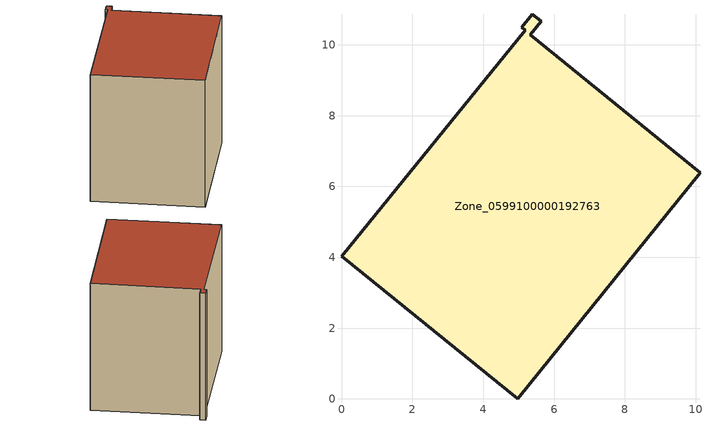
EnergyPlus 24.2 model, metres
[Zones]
Zone_0599100000192763
 floor ground (C_G): 5.19,10.41 5.09,10.49 5.39,10.87 5.64,10.66 5.33,10.28 10.12,6.39 4.97,0 0,4.03 z0
 wall outside (C_F): 10.12,6.39 5.33,10.28 5.64,10.66 5.39,10.87 5.09,10.49 5.19,10.41 0,4.03 4.97,0 10.12,6.39 z0:7.81
 roof outside (C_R): 5.19,10.41 0,4.03 4.97,0 10.12,6.39 5.33,10.28 5.64,10.66 5.39,10.87 5.09,10.49 z7.81
[BUILDING]
Pand.0599100000192763: North Axis=0; Terrain=City; Loads Convergence Tolerance Value=0.04; Temperature Convergence Tolerance Value=0.4; Solar Distribution=FullExterior; Maximum Number of Warmup Days=25; Minimum Number of Warmup Days=1
[Site:Location]
Rotterdam.The.Hague.AP_ZH_NLD Design_Conditions: Latitude=51.96; Longitude=4.45; Time Zone=1; Elevation=-4.5
[SITE:GROUNDTEMPERATURE:BUILDINGSURFACE]
18, 18, 18, 18, 18, 18, 18, 18, 18, 18, 18, 18
[MATERIAL] Thermal Absorptance=0.9; Solar Absorptance=0.7; Visible Absorptance=0.7
Name | Roughness | Thickness | Conductivity | Density | Specific Heat
G.TC.1946-1964 | MediumSmooth | 0.15 | 1 | 540 | 1210
F.TC.1946-1964 | Rough | 0.3 | 0.857143 | 1920 | 840
R.TC.1946-1964 | MediumRough | 0.2 | 0.235294 | 1500 | 1000
[CONSTRUCTION]
C_G: G.TC.1946-1964
C_F: F.TC.1946-1964
C_R: R.TC.1946-1964
[ZONE]
Zone_0599100000192763: Type=1; Multiplier=1; Ceiling Height=Autocalculate; Volume=Autocalculate; Floor Area=autocalculate; Part of Total Floor Area=Yes
[ZONEINFILTRATION:DESIGNFLOWRATE]
Infil_Zone_0599100000192763: Zone or ZoneList or Space or SpaceList=Zone_0599100000192763; Schedule=AlwaysOn; Design Flow Rate Calculation Method=Flow/Area; Flow Rate per Floor Area=0.003; Constant Term Coefficient=1; Temperature Term Coefficient=0; Velocity Term Coefficient=0; Velocity Squared Term Coefficient=0
[HVACTEMPLATE:ZONE:IDEALLOADSAIRSYSTEM]
Zone_0599100000192763: Maximum Heating Supply Air Temperature=50; Minimum Cooling Supply Air Temperature=13; Maximum Heating Supply Air Humidity Ratio=0.0156; Minimum Cooling Supply Air Humidity Ratio=0.0077; Heating Limit=NoLimit; Cooling Limit=NoLimit; Dehumidification Control Type=ConstantSensibleHeatRatio; Cooling Sensible Heat Ratio=0.7; Dehumidification Setpoint=60; Humidification Control Type=None; Humidification Setpoint=30; Outdoor Air Method=None; Outdoor Air Flow Rate per Person=0.00944; Outdoor Air Flow Rate per Zone Floor Area=0; Outdoor Air Flow Rate per Zone=0; Demand Controlled Ventilation Type=None; Outdoor Air Economizer Type=NoEconomizer; Heat Recovery Type=None; Sensible Heat Recovery Effectiveness=0.7; Latent Heat Recovery Effectiveness=0.65
[ZONECONTROL:THERMOSTAT]
ThermostatControl_Zone_0599100000192763: Zone or ZoneList=Zone_0599100000192763; Control Type Schedule=DualSetpointControlType; Control 1=Thermostat_Zone_0599100000192763; Temperature Difference Between Cutout And Setpoint=0
[THERMOSTATSETPOINT:DUALSETPOINT]
Thermostat_Zone_0599100000192763: Heating Setpoint Temperature Schedule=HeatingSetpoint_Zone_0599100000192763; Cooling Setpoint Temperature Schedule=CoolingSetpoint_Zone_0599100000192763
[SCHEDULE:COMPACT]
HeatingSetpoint_Zone_0599100000192763: Through: 12/31, For: AllDays, Until: 24:00, 21
CoolingSetpoint_Zone_0599100000192763: Through: 12/31, For: AllDays, Until: 24:00, 24
DualSetpointControlType: Through: 12/31, For: AllDays, Until: 24:00, 4
AlwaysOn: Through: 12/31, For: AllDays, Until: 24:00, 1
